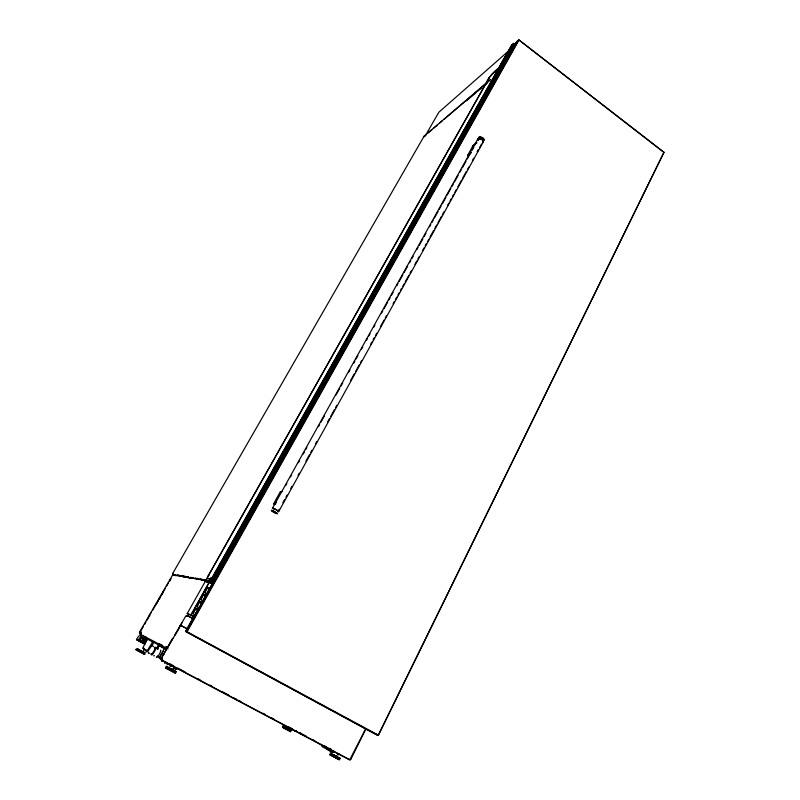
<?xml version="1.0" encoding="UTF-8"?>
<svg xmlns="http://www.w3.org/2000/svg" width="800" height="800" viewBox="0 0 800 800"><rect width="100%" height="100%" fill="white"/><g stroke="black" fill="none" stroke-linecap="round" stroke-linejoin="round"><path stroke-width="1.2" d="M424.07 136.93L426.34 134.48M349.76 759.67L350.69 759.61L365.8 729.11M195.17 614.89L193 613.71L193.72 611.36M141.07 632.14L140.76 634.1L139.8 633.84L141.09 633.93L140.82 634.39L139.8 633.84M209.38 582.57L209.66 582.06L206.74 580.45L172.79 574.72L139.37 632.43L140.49 633.08L140.82 634.39M484.25 139.98L483.43 141.03M209.36 581.97L191.07 614.94L187.17 613.61L205.43 581.17L209.36 581.97L212.61 583.79M193.9 616.61L187.17 613.61M663.99 152.26L378.53 735.03L375.4 734.19L185.73 631.48L377.53 735.19L378.53 734.64L663.99 152.26L519.42 40.32L518.96 40L516.77 41.89M140.76 634.1L140.68 633.13M160.32 657.82L160.14 658.59L162.26 659.88M143.63 647.89L143.45 648.59L147.89 651.3L153.9 642.44M213.27 582.67L209.38 579.86L210.3 579.53L209.67 580.44L213.36 582.51M174.82 575.33C171.66 575.78 173.08 571.8 172.82 574.04M482.92 141.4L482.78 141.86A2.65 1.36 30 0 0 482.89 141.61L482.83 140.96M193 613.71L193.71 611.54M203 600.99L200.82 599.78L202.21 595.54L200.87 599.48L203.6 594.56L205.77 595.77M199.12 607.94L196.93 606.74L198.34 602.45M199.49 606.58L185.81 631.11L515.97 42.51L518.53 40.09L187.03 630.89L187.62 631.92M206.93 594.1L204.76 592.89L206.35 588.17M197.27 605.47L198.34 602.4M205.7 595.85L203.5 594.45L206.01 595.83L202.97 594.83L204.73 595.67M186.43 628.53L180.94 625.55L187.68 628.87M172.78 573.34L424.12 136.14L490.18 79.82M277.86 511.64L278.63 511.7L483.43 141.66A3.2 1.64 30 0 0 480.58 138.69M166.09 647.02L166.78 646.86L166.67 648.1L166.09 647.02L166.65 647.08M365.56 728.99L349.67 759.97L161.42 660.18L161.13 659.06L161.71 659.13M197.61 609.35L195.72 608.31L197.98 609.64M187.14 631.66L518.97 40.09M207.49 578.37L206.95 578.3L207.67 576.88L489.37 77.46C492.03 73.68 495.51 69.99 499.58 67.71M478.1 139.45L477.95 140.41M478.66 137.64L480.1 136.81L482.62 137.74L484.14 139.54L483.3 140.88M147.79 638.1L145.64 636.96L144.81 638.42L146.91 639.55L144.75 643.56L142.26 642.18L144.51 638.25L143.75 637.83M142.81 638.97L141.34 641.68L142.95 639.15L142.67 637.79L142.95 639.15M143.88 638.44L142.7 642.46L144.16 639.81L144.09 638.64L142.85 637.65L141.31 637.95L139.57 640.79L141.31 637.95M279.25 509.25L278.05 511.23M282.89 502.69L284.7 499.41M285.92 497.22L287.13 495.04M290.76 488.48L291.97 486.29M298.03 475.36L299.24 473.17M305.9 461.15L309.53 454.59M310.74 452.4L311.96 450.21M315.59 443.65L316.8 441.47M327.7 421.79L329.52 418.51M330.73 416.32L334.36 409.76M335.57 407.58L336.78 405.39M350.71 380.25L354.35 373.69M355.56 371.5L359.19 364.94M360.4 362.75L361.61 360.57M370.7 344.17L371.91 341.98M373.12 339.8L374.33 337.61M375.54 335.42L376.75 333.24M380.39 326.68L384.02 320.12M385.23 317.93L386.44 315.75M393.1 303.72L394.31 301.53M395.53 299.35L396.74 297.16M397.95 294.97L399.16 292.79M400.37 290.6L401.58 288.41M402.79 286.23L404 284.04M405.21 281.86L408.85 275.3M410.06 273.11L411.27 270.92M414.9 264.36L416.72 261.08M417.93 258.9L419.14 256.71M422.78 250.15L423.99 247.96M425.2 245.78L426.41 243.59M427.62 241.41L428.83 239.22M430.04 237.03L433.68 230.47M434.89 228.29L436.7 225.01M437.92 222.82L441.55 216.26M442.76 214.07L443.97 211.89M447.61 205.33L448.82 203.14M450.03 200.96L451.24 198.77M452.45 196.58L453.66 194.4M454.87 192.21L456.08 190.02M457.9 186.74L461.53 180.18M462.74 178L466.38 171.44M467.59 169.25L468.8 167.07M472.43 160.51L473.65 158.32M477.28 151.76L478.49 149.57M479.7 147.39L481.52 144.11M182.01 622.58L175.03 634.96L185.54 616.4L187.5 615.64L192.88 618.58M196.93 606.74L199.71 601.46L201.89 602.67L199.67 601.4L201.77 602.56M483.06 142.34L483.35 141.17L481.35 139.06L477.98 138.63L272.37 508.48M480.58 138.68L478.03 138.57L477.86 140.15M275.28 504.26L276.5 502.08M285.61 485.69L286.82 483.5M290.47 476.95L291.68 474.76M298.37 462.75L299.58 460.56M303.22 454.01L304.44 451.82M305.65 449.64L306.87 447.45M318.41 426.69L319.62 424.51M320.84 422.32L324.48 415.77M336.02 395.01L339.67 388.46M340.88 386.27L342.7 383M348.78 372.07L349.99 369.89M353.64 363.33L354.85 361.15M356.07 358.96L357.89 355.68M361.53 349.13L362.75 346.94M366.39 340.39L367.61 338.2M368.82 336.02L370.04 333.83M373.68 327.28L374.9 325.09M381.58 313.08L382.79 310.89M384.01 308.71L387.65 302.15M388.87 299.97L390.08 297.78M391.3 295.6L393.12 292.32M396.76 285.77L397.98 283.58M399.19 281.4L402.84 274.84M404.05 272.66L407.7 266.1M409.52 262.82L410.73 260.64M411.95 258.45L413.16 256.27M416.81 249.71L418.02 247.53M419.24 245.34L422.88 238.79M424.09 236.6L425.92 233.33M429.56 226.77L430.78 224.59M431.99 222.4L433.21 220.22M434.42 218.03L438.06 211.48M439.28 209.29L441.1 206.01M442.32 203.83L445.96 197.27M447.18 195.09L450.82 188.53M452.03 186.35L453.25 184.17M454.46 181.98L458.11 175.43M459.93 172.15L461.15 169.96M462.36 167.78L466 161.22M467.22 159.04L470.86 152.48M472.08 150.3L473.9 147.02M475.12 144.84L476.33 142.65M470.38 153.52L467.56 155.64L472.9 145.76L476.69 142.9M275.39 503.88L273.58 503.88L280.34 491.75L282.29 491.48M157.52 647.83L159.33 644.59L159.17 643.62L162.46 645.37M157.59 648.82L159.11 645.2L164.74 648.77L159.28 645.79M171.75 669.27L172.53 669.66L174.29 666.51M209.79 579.64L211.02 577.47M190.94 614.94L209.21 582.44M498.34 68.64L507.99 51.49L438.82 112.26L425.67 135.13M206.95 578.3L212.37 579.13L211.48 578.78L511.88 44.82L513.56 43.37L515.43 44.57M214.72 580.23L211.74 578.91L511.88 44.82M210.76 581.05L211.47 580.79L204.8 580.01M211.96 579.05L215.63 572.52M216.86 570.35L218.08 568.17M219.91 564.91L221.14 562.73M222.36 560.56L226.03 554.04M227.25 551.86L229.09 548.6M230.31 546.42L231.54 544.25M235.2 537.72L236.43 535.55M237.65 533.37L239.49 530.11M243.16 523.59L244.38 521.41M245.6 519.24L246.83 517.06M248.05 514.89L249.88 511.62M251.11 509.45L254.78 502.92M256 500.75L257.22 498.57M258.45 496.4L262.12 489.87M263.95 486.61L265.17 484.44M266.4 482.26L270.07 475.74M271.29 473.56L272.51 471.39M274.35 468.13L275.57 465.95M276.8 463.78L280.47 457.25M281.69 455.08L283.52 451.81M284.75 449.64L285.97 447.46M287.19 445.29L290.86 438.76M292.09 436.59L293.92 433.33M295.14 431.15L296.37 428.98M297.59 426.8L298.81 424.63M300.04 422.45L301.26 420.28M302.48 418.1L304.32 414.84M305.54 412.67L309.21 406.14M310.43 403.97L311.66 401.79M312.88 399.62L314.72 396.35M315.94 394.18L319.61 387.65M320.83 385.48L325.11 377.87M328.78 371.34L330.01 369.17M331.23 366.99L334.9 360.47M336.73 357.2L337.96 355.03M339.18 352.85L340.4 350.68M341.63 348.5L348.36 336.54M349.58 334.37L350.8 332.19M352.03 330.02L355.7 323.49M357.53 320.23L358.75 318.06M359.98 315.88L363.65 309.36M364.87 307.18L366.09 305.01M367.93 301.74L369.15 299.57M370.37 297.39L374.04 290.87M375.27 288.69L377.1 285.43M378.33 283.26L379.55 281.08M380.77 278.91L384.44 272.38M385.66 270.21L387.5 266.95M388.72 264.77L389.95 262.6M391.17 260.42L392.39 258.25M393.62 256.07L394.84 253.9M396.06 251.72L397.9 248.46M399.12 246.28L402.79 239.76M404.01 237.58L405.24 235.41M406.46 233.23L408.3 229.97M409.52 227.8L413.19 221.27M414.41 219.1L418.69 211.48M419.92 209.31L423.59 202.78M424.81 200.61L429.09 193M430.31 190.82L431.54 188.65M432.76 186.47L433.98 184.3M435.21 182.12L441.93 170.16M443.16 167.99L444.38 165.81M445.6 163.64L452.33 151.67M453.56 149.5L459.67 138.62M461.51 135.36L462.73 133.19M463.95 131.01L467.62 124.49M468.85 122.31L473.13 114.7M474.35 112.53L483.53 96.21M484.75 94.04L488.42 87.51M489.64 85.34L496.37 73.38M497.59 71.2L498.82 69.03M500.04 66.85L506.77 54.89M507.99 52.72L512.03 45.03M217.64 569.18L218.86 567.01M220.09 564.83L221.31 562.65M228.05 550.67L229.27 548.49M231.11 545.23L232.33 543.05M238.46 532.16L239.68 529.98M246.42 518L247.64 515.83M248.87 513.65L250.09 511.47M256.83 499.49L258.05 497.32M259.28 495.14L260.5 492.96M267.24 480.98L268.46 478.8M269.69 476.63L271.53 473.36M275.2 466.83L276.43 464.65M277.65 462.47L278.88 460.29M285.61 448.31L286.84 446.14M288.06 443.96L289.29 441.78M296.02 429.8L297.25 427.63M298.47 425.45L300.31 422.18M306.43 411.29L307.66 409.11M308.88 406.94L310.72 403.67M314.39 397.14L315.62 394.96M316.84 392.78L318.07 390.6M319.29 388.43L320.52 386.25M324.81 378.63L326.03 376.45M327.25 374.27L329.09 371M335.22 360.11L336.44 357.94M337.67 355.76L339.5 352.49M343.18 345.96L344.4 343.78M345.63 341.6L346.85 339.42M353.59 327.45L354.81 325.27M356.04 323.09L359.71 316.56M364 308.94L365.22 306.76M366.45 304.58L368.29 301.31M371.96 294.78L373.18 292.6M374.41 290.42L375.63 288.25M382.37 276.27L383.59 274.09M384.82 271.91L388.49 265.38M395.23 253.4L398.9 246.87M400.74 243.6L401.97 241.42M403.19 239.25L404.42 237.07M405.64 234.89L409.32 228.36M411.15 225.09L412.38 222.91M413.6 220.73L414.83 218.56M416.05 216.38L417.28 214.2M421.56 206.58L422.79 204.4M424.01 202.22L427.69 195.69M429.52 192.42L430.75 190.24M431.97 188.07L433.2 185.89M434.42 183.71L438.1 177.18M439.94 173.91L441.16 171.73M442.38 169.56L443.61 167.38M444.83 165.2L446.06 163.02M447.28 160.84L448.51 158.67M450.35 155.4L451.57 153.22M452.8 151.04L456.47 144.51M460.76 136.89L461.98 134.71M463.21 132.53L466.88 126M468.72 122.73L469.94 120.55M471.17 118.38L472.39 116.2M473.62 114.02L474.84 111.84M476.07 109.67L477.29 107.49M479.13 104.22L480.35 102.04M481.58 99.87L485.25 93.33M486.48 91.15L487.7 88.98M489.54 85.71L490.76 83.53M491.99 81.35L495.66 74.82M496.89 72.64L498.73 69.38M499.95 67.2L501.17 65.02M504.85 58.49L506.07 56.31M507.91 53.04L509.14 50.87M510.36 48.69L512.2 45.42M211.48 578.78L212.38 578.93L513.56 43.37M212.59 579.06L513.78 43.53L515.25 44.63M211.74 578.91L213.21 579.46L514.01 43.47M200.71 604.41L297.88 431.36M299.11 429.18L516.29 42.45M156.48 648.68L158.77 643.99M160.73 655.86L163.59 650.8M166.26 646.63L167.82 647.34L179.48 627.42M207.67 576.88L489.37 77.46M209.16 574.74L207.78 576.84M486.43 83.12C488.31 76.48 493.71 73.74 497.71 68.86M168.06 648.91L166.02 647.82L164.48 648.28L159.95 656.27L159.31 658.2L162.49 660.08M141.09 633.93L139.8 632.66L143.5 626.21M144.71 624.37L145.97 621.91M147.15 620.13L149.06 616.53M140.71 633.15L141.24 632.23M196.92 606.5L199.71 601.46M149.68 615.45L149.21 615.26L151.54 612.21M152.78 610.05L165.2 588.46M166.44 586.3L168.3 583.06M169.54 580.9L170.78 578.74M156.07 604.66L157.92 601.43M159.16 599.28L160.4 597.13M161.63 594.98L163.49 591.75M169.68 580.98L170.92 578.83M142.41 642.26L144.67 638.34M154.08 641.48L148.91 638.74L147.51 639.15L142.68 648.23L147.14 650.86L152.61 641.99L154.08 641.48L165.27 647.46M146.09 639.11L143.82 643.05L143.32 642.74M204.81 592.59L207.87 587.34L210.04 588.54M140.47 634.2L140.98 633.8L140.58 634.14M284.15 501.21L283.41 502.01M424.76 136.47L424.27 135.98M181.09 625.3L179.98 625.72L180.72 625.78M207.62 587.68L209.51 588.83M161.42 660.18L161.59 659.12M144.81 638.42L145.39 638.73L146.36 637.34M477.98 138.63L478.07 140.48M205.91 581.58L205.15 581.19L206.74 580.45M663.74 152.29L518.96 40M159.99 656.89L159.46 657.4L157.57 656.29M428.22 132.87L431.98 129.65M433.86 128.04L437.63 124.83M439.51 123.22L442.33 120.81M444.21 119.2L490.32 79.8M466.53 100.8L475.96 92.76M477.84 91.15L481.61 87.93M483.49 86.33L487.26 83.11M204.64 595.72L202.43 594.64M172.65 575.5L173.23 575.03M205.62 581.46L206.27 580.95L208.34 582.03M212.62 579.27L207.67 578.42M476.84 142.88L472.9 145.76M467.5 155.46L471.27 152.66M479.15 136.94L478.67 138.53M278.42 510.79L277.77 510.77M350.64 759.68L350.11 759.06L350.45 759.52M185.54 616.4L187.5 615.64M141.34 638.21L142.84 637.65L144.09 638.64M498.36 68.3L499.67 67.89M477.31 151.53L477.94 150.27M278.66 511.69A3.63 0.54 28.6 0 0 277.17 510.36A3.63 0.54 28.6 0 0 273.97 508.64C268.87 506.78 281.28 511.41 277.65 511.58M145.64 636.96L143.4 635.84L141.16 636.16L138.13 640.02L144.77 643.56M280.34 491.75L282.11 491.52M211.27 579.82L211.02 580.69L213.19 581.91M273.58 503.88L275.33 503.71M378.02 735.34L375.86 734.32M203.53 594.65L202.55 594.48L204.94 595.77M213.08 580.34L213.24 580.45M479.79 138.76L479.06 138.73L479.83 138.77M479.81 136.82L482.67 137.84L484.07 139.39M202.72 594.37L203.5 594.45M191.76 615.25L190.71 615.11L191.73 615.43M271.82 510.2L271.49 510.63M177.45 575.05L179.84 575.47M182.22 575.89L188.19 576.93M190.57 577.35L192.96 577.76M195.34 578.18L197.73 578.6M200.11 579.01L202.5 579.43M204.88 579.85L207.27 580.27M177.37 575.19L179.76 575.61M182.14 576.03L188.1 577.08M190.49 577.5L192.87 577.91M195.26 578.33L197.64 578.75M200.03 579.17L202.41 579.59M172.79 574.72L205.68 580.61M174.45 575.25L176.9 575.69M183.02 576.79L185.47 577.22M187.92 577.66L190.36 578.1M201.38 580.07L206.27 580.95M207.66 581.7L209.66 582.06M208.83 582.21L213.12 582.99M273.49 508.6L274.35 508.92M378.27 735.1L186.25 631.35M185.61 630.98L186.8 631.48M272.51 510.44L277.53 513.64L274.03 512.33M330.01 754.29L339.79 759.55L338.55 758.84M178.96 627.6L179.48 627.82M205.15 581.19L205.85 581.5M274.25 511.43L271.35 510.38L273.49 512.16M274.19 508.86L275.29 509.38M166.05 667.6L165.47 667.32L175.88 672.89L175.14 672.43M145.11 654.15L135.98 649.26L136.54 649.54M212.38 578.93L214.69 580.19M274.33 512.64L277.3 513.74L275.17 511.97M142.05 651.26L141.48 650.96M143.4 635.84L141.74 635.01L138.84 636.01L136.6 639.15L139.68 640.87M283.48 727.31C280.04 725.64 293.05 732.6 290.25 730.94M140.39 650.35L140.72 650.55M163.48 655.05L163.15 654.21L163.96 654.63M334.68 755.43L334.16 755.17L335.1 755.69M158.86 644.47L162.15 646.18M169.36 667.89L166.09 666.22L172.52 669.65M139.52 649.84C129.7 644.76 152.49 656.91 142.68 651.52M137.1 639.42L138.39 640.11M179.81 669.18L185.14 672M197.97 678.78L200.1 679.91M286.26 727.64L287.11 728.07M287.41 728.26L288.32 728.73L282.83 725.8L291.69 730.54L287.48 728.27M322.59 746.89L326.33 748.87M328.07 749.8L331.8 751.77A4.47 1.53 -63.7 0 0 333.74 751.08M173.51 668.17L175.58 669.26M327.85 749.92L331.65 751.93M284.69 727.94L286.15 728.72M171.26 668.96L170.06 668.35M171.33 669.04L176.5 671.79L171.14 668.83M140.06 633.39L140.75 633.76M159.33 644.59L161.53 645.76M209.96 685.17L212.17 686.34M222.1 691.61L228.73 695.12M234.25 698.05L236.45 699.22M238.66 700.39L240.87 701.56M262.95 713.27L265.16 714.44M271.78 717.95L273.99 719.12M288.34 726.73L292.76 729.07M300.49 733.17L306.01 736.1M312.63 739.61L314.84 740.78M162.66 660.49L348.73 759.15M291.64 729.12L295.1 730.95M159.83 644.56L162 645.72M152.86 641.86L164.6 648.14M138.54 640.18L144.92 643.57M144.71 644.05L136.43 639.65L144.75 644.16M329.16 748.37L331.33 749.53M145.39 638.73L146.83 639.5M329.26 748.42L331.44 749.59M178.32 668.4L178.81 668.66L178.23 668.33M194.78 608.29L198.04 610.06M190.64 614.86L194.46 616.94M187.3 615.6L192.69 618.54M169.44 663.56L173.66 665.85M207.21 587.6L209.09 588.63M191.07 614.94L194.35 616.74M164.48 648.28L166.51 649.4M197.93 609.71L195.72 608.31M207.48 587.74L209.64 588.94M199.6 601.57L201.89 602.81M198.69 601.38L201.9 603.14M143.52 653.23L144.55 653.8M147.51 639.15L152.61 641.99M212.22 580.03L214.4 581.25M199.17 601.76L201.04 602.81M324.4 745.95L326.4 747.08M211.67 583.4L205.43 581.17M324.12 745.78L328.12 748.08M157.37 656.12L159.26 657.27M273.14 511.8L271.86 510.93M173.64 574.64L175.26 575.71M141.64 637L142.88 637.98M149.53 615.23L149.82 615.78M162.09 659.62L161.7 657.67L172.7 638.31L161.79 657.58L162.06 659.54M157.36 648.9A4.19 0.77 -60.5 0 1 158.03 649.27M154.44 655.6A4.19 0.77 -60.5 0 1 153.75 655.76M153.29 646.17A4.2 0.75 -60.4 0 1 153.25 646.73M149.65 653.06A4.2 0.75 -60.4 0 1 148.97 653.23M296.3 731.36A4.03 1.25 -63 0 1 295.79 730.51M301.29 733.48A4.02 1.26 -63.1 0 1 300.33 733.48M296.24 730.8A4.03 1.25 -63 0 1 295.29 730.8M291.81 728.45A4.04 1.23 -62.9 0 1 290.87 728.46M328.88 748.51A4.47 1.51 -63.6 0 1 326.77 748.45M334.44 751.45A4.47 1.53 -63.7 0 1 332.31 751.38M339.29 754.02A4.46 1.55 -63.8 0 1 337.34 754.67M154.64 648.58A4.26 0.77 -60.4 0 1 155.88 648.52A4.26 0.77 -60.4 0 1 153.2 653.62A4.26 0.77 -60.4 0 1 151.65 654.26M160.58 650.12A4.25 0.79 -60.5 0 1 158.94 654.86A4.25 0.79 -60.5 0 1 156.49 656.82M148.5 653A4.2 0.75 -60.4 0 1 148.32 652.3M151.91 645.99A4.2 0.75 -60.4 0 1 152.59 645.8M144.79 649.42A4.2 0.73 -60.3 0 1 143.83 648.85M328.29 749.09A4.4 1.49 -63.6 0 1 327 748.35M333.07 751.62A4.4 1.5 -63.7 0 1 331.95 751.58M168.31 664.3A4.6 0.9 -60.7 0 1 167.52 664.47M147.38 650.98A4.26 0.75 -60.4 0 1 146.4 650.39M154.58 647.49A4.26 0.77 -60.4 0 1 154.96 648.8A4.26 0.77 -60.4 0 1 152.25 653.56A4.26 0.77 -60.4 0 1 150.95 653.89M323.59 745.49A4.41 1.47 -63.5 0 1 321.63 744.38M327.6 748.72A4.4 1.48 -63.6 0 1 326.49 748.69M166.77 664.07A4.6 0.9 -60.7 0 1 166.78 663.44M163.02 660.35A4.61 0.88 -60.6 0 1 161.87 659.66M305.83 736.07A4.08 1.3 -63.2 0 1 304.7 735.42M301.36 733.7A4.08 1.28 -63.1 0 1 300.25 733.06M171.5 666.23A4.67 0.93 -60.8 0 1 170.71 665.75M177.53 668.25A4.66 0.95 -60.9 0 1 175.98 669.19M300.71 733.35A4.08 1.28 -63.1 0 1 299.74 733.36M296.23 730.98A4.09 1.26 -63 0 1 295.27 730.99M171.46 665.03A4.67 0.92 -60.8 0 1 169.94 665.34M166.14 662.21A4.68 0.9 -60.7 0 1 164.95 661.5M483.19 142.22A3.2 1.64 30 0 1 482.82 142.48M210.01 582.46L206.25 581.66L210.01 582.46M136.13 649.84L144.53 654.33L136.13 649.84M195.79 608.44L193.02 613.42L195.81 608.56M339.17 759.76L329.92 754.81L339.17 759.76M340.33 758.47L330.27 753.09L340.33 758.47M336.49 756.42L335.52 755.92L336.49 756.42M290.65 731.67L282.51 727.31L290.65 731.67M175.22 673.1L165.69 668.03L175.22 673.1"/></g></svg>
